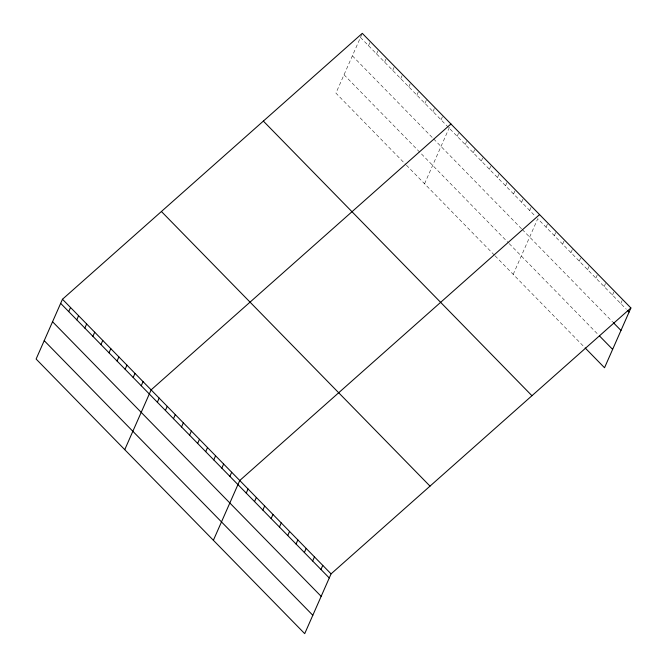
<?xml version="1.0" encoding="UTF-8"?>
<svg xmlns="http://www.w3.org/2000/svg" width="667" height="667" viewBox="0 0 667 667"><rect width="100%" height="100%" fill="white"/><g stroke="black" fill="none" stroke-linecap="round" stroke-linejoin="round"><path stroke-width="0.5" stroke-dasharray="3.33 2.5" d="M361.931 34.175L335.926 93.13L405.761 164.532M368.534 45.698L370.352 41.587M376.597 53.935L378.406 49.825M384.651 62.173L386.468 58.062M392.713 70.41L394.522 66.3M400.767 78.648L402.585 74.546M408.829 86.893L410.639 82.783M416.883 95.131L418.701 91.02M424.946 103.368L426.755 99.258M433 111.606L434.817 107.495M441.062 119.843L442.871 115.733M424.562 183.758L450.567 124.796M457.178 136.318L458.988 132.208M465.233 144.556L467.042 140.445M473.295 152.793L475.104 148.691M481.349 161.039L483.158 156.928M489.411 169.276L491.22 165.166M497.465 177.514L499.275 173.403M505.519 185.751L507.337 181.641M513.582 193.989L515.391 189.878M521.636 202.226L523.453 198.116M529.698 210.464L531.507 206.353M513.198 274.379L537.752 218.701L626.313 309.246M546.056 227.189L547.874 223.086M554.36 235.684L556.17 231.574M562.665 244.172L564.474 240.062M570.96 252.66L572.778 248.549M579.264 261.147L581.082 257.037M587.569 269.635L589.378 265.524M595.873 278.122L597.682 274.012M604.169 286.61L605.986 282.5M612.473 295.097L614.29 290.987M620.777 303.585L622.586 299.475M360.48 37.46L535.067 215.958M352.376 55.828L432.958 138.219M433.625 138.903L521.594 228.839M522.269 229.523L612.673 321.961M344.03 74.762L508.546 242.963M509.213 243.647L598.791 335.226M406.428 165.216L494.397 255.153M495.072 255.845L584.459 347.232"/><path stroke-width="1" d="M62.473 299.25L36.11 359.038L304.711 633.65L331.074 573.87L630.89 307.962L362.289 33.35L62.473 299.25L331.074 573.87M68.726 311.597L70.535 307.487M76.78 319.835L78.589 315.733M84.834 328.081L86.652 323.97M92.896 336.318L94.706 332.208M100.95 344.556L102.768 340.445M109.013 352.793L110.822 348.683M117.067 361.03L118.884 356.92M125.129 369.268L126.938 365.157M133.183 377.505L135.001 373.395M141.246 385.743L143.055 381.641M124.746 449.658L151.117 389.878L450.934 123.97M157.362 402.226L159.171 398.116M165.416 410.463L167.234 406.353M173.478 418.701L175.288 414.591M181.532 426.938L183.35 422.828M189.595 435.176L191.404 431.065M197.649 443.413L199.458 439.303M205.711 451.651L207.52 447.54M213.765 459.888L215.574 455.786M221.828 468.134L223.637 464.024M229.882 476.371L231.691 472.261M213.382 540.278L239.753 480.498L539.57 214.599M246.24 493.096L248.057 488.986M254.544 501.584L256.353 497.474M262.848 510.072L264.657 505.961M271.152 518.559L272.961 514.449M279.448 527.047L281.266 522.936M287.752 535.534L289.561 531.424M296.056 544.022L297.866 539.911M304.36 552.509L306.17 548.399M312.656 560.997L314.474 556.887M320.96 569.485L322.77 565.374M630.89 307.962L604.527 367.75L585.151 347.941M627.697 310.655L629.081 312.073M613.365 322.661L620.977 330.448M599.483 335.935L612.623 349.375M263.357 121.094L531.949 395.714M161.414 211.506L430.015 486.118M60.664 303.36L329.265 577.972M52.56 321.736L321.161 596.348M44.214 340.662L312.815 615.274"/></g></svg>
